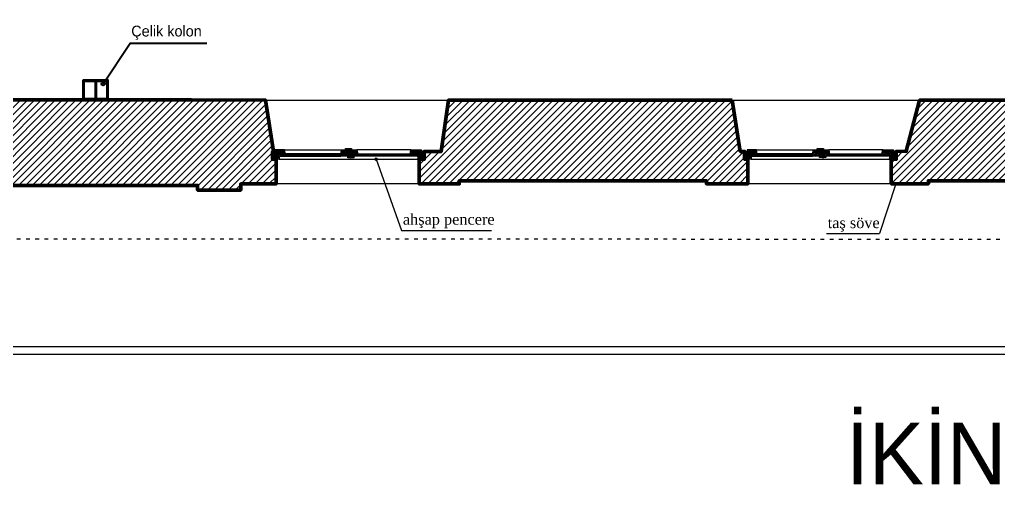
# Model space of a CAD drawing. Header units: millimetres. Extents: x 4980 to 19099, y 3891 to 5773.
# Drawn here: x 17556 to 18191, y 4034 to 4348 of the extents above; entities that cross this region are included whole.
import ezdxf

# ---------------------------------------------------------------- set-up
doc = ezdxf.new("R2010")
doc.units = ezdxf.units.MM
doc.linetypes.add('ACAD_ISO03W100', pattern=[30, 12, -18])
for name, color, linetype, lineweight in [('a 2', 132, 'Continuous', 20), ('a ahşap tarama', 46, 'Continuous', 0), ('a duvar', 84, 'Continuous', 50), ('a pencere 0', 252, 'Continuous', 0), ('a pencere cam', 121, 'Continuous', 0), ('a pencere doğrama', 41, 'Continuous', 20), ('G 000', 251, 'Continuous', 0), ('no3_duvar tarama', 253, 'Continuous', 9), ('PLAN YAZI', 4, 'Continuous', 9)]:
    doc.layers.add(name, color=color, linetype=linetype, lineweight=lineweight)
doc.layers.add('a yazı', color=30, linetype='Continuous')
doc.styles.get("Standard").update_dxf_attribs({"font": 'stylu.ttf', "height": 10})
pattern_1 = [(45, (80283.5875, 25655.133), (-2.24506403, 2.24506403), [])]
pattern_2 = [(0, (1251.4485, 12112.1285), (5, 5), [0.25, -4.75]), (90, (1253.4485, 12113.8785), (-5, 5), [0.5, -4.5]), (45, (1252.4485, 12113.3785), (6e-16, 5), [0.3535, -1.0605, 0.3535, -0.707, 2.475, -2.1215678]), (45, (1251.1985, 12111.8785), (6e-16, 5), [0.35355, -0.7071, 0.35355, -5.6568678]), (45, (1252.9485, 12112.3785), (6e-16, 5), [0.35355, -6.7175178]), (45, (1253.4485, 12112.1285), (6e-16, 5), [0.35355, -6.7175178]), (45, (1252.6985, 12112.6285), (6e-16, 5), [0.35355, -6.7175178]), (45, (1252.4485, 12112.8785), (6e-16, 5), [0.7071, -6.3639678]), (45, (1253.6985, 12116.6285), (6e-16, 5), [0.7071, -6.3639678]), (45, (1251.9485, 12113.1285), (6e-16, 5), [1.4142, -5.6568678]), (45, (1251.6985, 12113.3785), (6e-16, 5), [1.4142, -5.6568678]), (45, (1254.9485, 12114.8785), (6e-16, 5), [1.4142, -5.6568678]), (45, (1251.4485, 12113.8785), (6e-16, 5), [1.06066, -6.0104078]), (45, (1250.4485, 12114.6285), (6e-16, 5), [1.06066, -6.0104078]), (45, (1250.9485, 12114.1285), (6e-16, 5), [1.06066, -6.0104078]), (45, (1254.1985, 12115.6285), (6e-16, 5), [1.767767, -5.3033008]), (45, (1253.6985, 12115.8785), (6e-16, 5), [1.767767, -5.3033008]), (45, (1254.1985, 12114.6285), (6e-16, 5), [2.4748737, -4.5961941]), (26.565051, (1251.9485, 12112.6285), (5, 2e-09), [0.559017, -10.6213229]), (26.565051, (1252.9485, 12114.1285), (5, 2e-09), [0.559017, -10.6213229]), (26.565051, (1252.6985, 12113.6285), (5, 2e-09), [0.559017, -10.6213229]), (26.565051, (1251.6985, 12112.1285), (5, 2e-09), [1.118034, -10.0623059]), (26.565051, (1252.6985, 12114.3785), (5, 2e-09), [1.677051, -9.5032889]), (26.565051, (1252.1985, 12114.6285), (5, 2e-09), [2.236068, -8.9442719]), (26.565051, (1251.6985, 12114.8785), (5, 2e-09), [2.236068, -8.9442719]), (26.565051, (1250.9485, 12116.3785), (5, 2e-09), [2.236068, -8.9442719]), (26.565051, (1250.9485, 12115.8785), (5, 2e-09), [2.795085, -8.3852549]), (26.565051, (1251.1985, 12115.3785), (5, 2e-09), [2.795085, -8.3852549]), (63.434949, (1252.9485, 12113.3785), (3e-10, 5), [0.559017, -10.6213229]), (63.434949, (1252.1985, 12112.8785), (3e-10, 5), [0.559017, -10.6213229]), (63.434949, (1251.4485, 12112.1285), (3e-10, 5), [1.118034, -10.0623059]), (63.434949, (1252.9485, 12112.8785), (3e-10, 5), [1.118034, -10.0623059]), (63.434949, (1250.9485, 12111.8785), (3e-10, 5), [1.677051, -9.5032889]), (63.434949, (1250.4485, 12111.8785), (3e-10, 5), [2.236068, -8.9442719]), (63.434949, (1254.9485, 12112.1285), (3e-10, 5), [2.236068, -8.9442719]), (63.434949, (1253.1985, 12112.6285), (3e-10, 5), [2.236068, -8.9442719]), (63.434949, (1254.1985, 12112.1285), (3e-10, 5), [2.795085, -8.3852549]), (63.434949, (1253.6985, 12112.3785), (3e-10, 5), [2.795085, -8.3852549])]
pattern_3 = [(0, (4681.4753, 11957.6057), (5, 5), [0.25, -4.75]), (90, (4683.4753, 11959.3557), (-5, 5), [0.5, -4.5]), (45, (4682.4753, 11958.8557), (6e-16, 5), [0.3535, -1.0605, 0.3535, -0.707, 2.475, -2.1215678]), (45, (4681.2253, 11957.3557), (6e-16, 5), [0.35355, -0.7071, 0.35355, -5.6568678]), (45, (4682.9753, 11957.8557), (6e-16, 5), [0.35355, -6.7175178]), (45, (4683.4753, 11957.6057), (6e-16, 5), [0.35355, -6.7175178]), (45, (4682.7253, 11958.1057), (6e-16, 5), [0.35355, -6.7175178]), (45, (4682.4753, 11958.3557), (6e-16, 5), [0.7071, -6.3639678]), (45, (4683.7253, 11962.1057), (6e-16, 5), [0.7071, -6.3639678]), (45, (4681.9753, 11958.6057), (6e-16, 5), [1.4142, -5.6568678]), (45, (4681.7253, 11958.8557), (6e-16, 5), [1.4142, -5.6568678]), (45, (4684.9753, 11960.3557), (6e-16, 5), [1.4142, -5.6568678]), (45, (4681.4753, 11959.3557), (6e-16, 5), [1.06066, -6.0104078]), (45, (4680.4753, 11960.1057), (6e-16, 5), [1.06066, -6.0104078]), (45, (4680.9753, 11959.6057), (6e-16, 5), [1.06066, -6.0104078]), (45, (4684.2253, 11961.1057), (6e-16, 5), [1.767767, -5.3033008]), (45, (4683.7253, 11961.3557), (6e-16, 5), [1.767767, -5.3033008]), (45, (4684.2253, 11960.1057), (6e-16, 5), [2.4748737, -4.596194]), (26.565051, (4681.9753, 11958.1057), (5, 2e-09), [0.559017, -10.6213229]), (26.565051, (4682.9753, 11959.6057), (5, 2e-09), [0.559017, -10.6213229]), (26.565051, (4682.7253, 11959.1057), (5, 2e-09), [0.559017, -10.6213229]), (26.565051, (4681.7253, 11957.6057), (5, 2e-09), [1.118034, -10.0623059]), (26.565051, (4682.7253, 11959.8557), (5, 2e-09), [1.677051, -9.5032889]), (26.565051, (4682.2253, 11960.1057), (5, 2e-09), [2.236068, -8.9442719]), (26.565051, (4681.7253, 11960.3557), (5, 2e-09), [2.236068, -8.9442719]), (26.565051, (4680.9753, 11961.8557), (5, 2e-09), [2.236068, -8.9442719]), (26.565051, (4680.9753, 11961.3557), (5, 2e-09), [2.795085, -8.3852549]), (26.565051, (4681.2253, 11960.8557), (5, 2e-09), [2.795085, -8.3852549]), (63.434949, (4682.9753, 11958.8557), (3e-10, 5), [0.559017, -10.6213229]), (63.434949, (4682.2253, 11958.3557), (3e-10, 5), [0.559017, -10.6213229]), (63.434949, (4681.4753, 11957.6057), (3e-10, 5), [1.118034, -10.0623059]), (63.434949, (4682.9753, 11958.3557), (3e-10, 5), [1.118034, -10.0623059]), (63.434949, (4680.9753, 11957.3557), (3e-10, 5), [1.677051, -9.5032889]), (63.434949, (4680.4753, 11957.3557), (3e-10, 5), [2.236068, -8.9442719]), (63.434949, (4684.9753, 11957.6057), (3e-10, 5), [2.236068, -8.9442719]), (63.434949, (4683.2253, 11958.1057), (3e-10, 5), [2.236068, -8.9442719]), (63.434949, (4684.2253, 11957.6057), (3e-10, 5), [2.795085, -8.3852549]), (63.434949, (4683.7253, 11957.8557), (3e-10, 5), [2.795085, -8.3852549])]
pattern_4 = [(0, (944.9397, 12112.1104), (5, 5), [0.25, -4.75]), (90, (946.9397, 12113.8604), (-5, 5), [0.5, -4.5]), (45, (945.9397, 12113.3604), (6e-16, 5), [0.3535, -1.0605, 0.3535, -0.707, 2.475, -2.1215678]), (45, (944.6897, 12111.8604), (6e-16, 5), [0.35355, -0.7071, 0.35355, -5.6568678]), (45, (946.4397, 12112.3604), (6e-16, 5), [0.35355, -6.7175178]), (45, (946.9397, 12112.1104), (6e-16, 5), [0.35355, -6.7175178]), (45, (946.1897, 12112.6104), (6e-16, 5), [0.35355, -6.7175178]), (45, (945.9397, 12112.8604), (6e-16, 5), [0.7071, -6.3639678]), (45, (947.1897, 12116.6104), (6e-16, 5), [0.7071, -6.3639678]), (45, (945.4397, 12113.1104), (6e-16, 5), [1.4142, -5.6568678]), (45, (945.1897, 12113.3604), (6e-16, 5), [1.4142, -5.6568678]), (45, (948.4397, 12114.8604), (6e-16, 5), [1.4142, -5.6568678]), (45, (944.9397, 12113.8604), (6e-16, 5), [1.06066, -6.0104078]), (45, (943.9397, 12114.6104), (6e-16, 5), [1.06066, -6.0104078]), (45, (944.4397, 12114.1104), (6e-16, 5), [1.06066, -6.0104078]), (45, (947.6897, 12115.6104), (6e-16, 5), [1.767767, -5.3033008]), (45, (947.1897, 12115.8604), (6e-16, 5), [1.767767, -5.3033008]), (45, (947.6897, 12114.6104), (6e-16, 5), [2.4748737, -4.5961941]), (26.565051, (945.4397, 12112.6104), (5, 2e-09), [0.559017, -10.6213229]), (26.565051, (946.4397, 12114.1104), (5, 2e-09), [0.559017, -10.6213229]), (26.565051, (946.1897, 12113.6104), (5, 2e-09), [0.559017, -10.6213229]), (26.565051, (945.1897, 12112.1104), (5, 2e-09), [1.118034, -10.0623059]), (26.565051, (946.1897, 12114.3604), (5, 2e-09), [1.677051, -9.5032889]), (26.565051, (945.6897, 12114.6104), (5, 2e-09), [2.236068, -8.9442719]), (26.565051, (945.1897, 12114.8604), (5, 2e-09), [2.236068, -8.9442719]), (26.565051, (944.4397, 12116.3604), (5, 2e-09), [2.236068, -8.9442719]), (26.565051, (944.4397, 12115.8604), (5, 2e-09), [2.795085, -8.3852549]), (26.565051, (944.6897, 12115.3604), (5, 2e-09), [2.795085, -8.3852549]), (63.434949, (946.4397, 12113.3604), (3e-10, 5), [0.559017, -10.6213229]), (63.434949, (945.6897, 12112.8604), (3e-10, 5), [0.559017, -10.6213229]), (63.434949, (944.9397, 12112.1104), (3e-10, 5), [1.118034, -10.0623059]), (63.434949, (946.4397, 12112.8604), (3e-10, 5), [1.118034, -10.0623059]), (63.434949, (944.4397, 12111.8604), (3e-10, 5), [1.677051, -9.5032889]), (63.434949, (943.9397, 12111.8604), (3e-10, 5), [2.236068, -8.9442719]), (63.434949, (948.4397, 12112.1104), (3e-10, 5), [2.236068, -8.9442719]), (63.434949, (946.6897, 12112.6104), (3e-10, 5), [2.236068, -8.9442719]), (63.434949, (947.6897, 12112.1104), (3e-10, 5), [2.795085, -8.3852549]), (63.434949, (947.1897, 12112.3604), (3e-10, 5), [2.795085, -8.3852549])]
pattern_5 = [(0, (4374.9665, 11957.5876), (5, 5), [0.25, -4.75]), (90, (4376.9665, 11959.3376), (-5, 5), [0.5, -4.5]), (45, (4375.9665, 11958.8376), (6e-16, 5), [0.3535, -1.0605, 0.3535, -0.707, 2.475, -2.1215678]), (45, (4374.7165, 11957.3376), (6e-16, 5), [0.35355, -0.7071, 0.35355, -5.6568678]), (45, (4376.4665, 11957.8376), (6e-16, 5), [0.35355, -6.7175178]), (45, (4376.9665, 11957.5876), (6e-16, 5), [0.35355, -6.7175178]), (45, (4376.2165, 11958.0876), (6e-16, 5), [0.35355, -6.7175178]), (45, (4375.9665, 11958.3376), (6e-16, 5), [0.7071, -6.3639678]), (45, (4377.2165, 11962.0876), (6e-16, 5), [0.7071, -6.3639678]), (45, (4375.4665, 11958.5876), (6e-16, 5), [1.4142, -5.6568678]), (45, (4375.2165, 11958.8376), (6e-16, 5), [1.4142, -5.6568678]), (45, (4378.4665, 11960.3376), (6e-16, 5), [1.4142, -5.6568678]), (45, (4374.9665, 11959.3376), (6e-16, 5), [1.06066, -6.0104078]), (45, (4373.9665, 11960.0876), (6e-16, 5), [1.06066, -6.0104078]), (45, (4374.4665, 11959.5876), (6e-16, 5), [1.06066, -6.0104078]), (45, (4377.7165, 11961.0876), (6e-16, 5), [1.767767, -5.3033008]), (45, (4377.2165, 11961.3376), (6e-16, 5), [1.767767, -5.3033008]), (45, (4377.7165, 11960.0876), (6e-16, 5), [2.4748737, -4.596194]), (26.565051, (4375.4665, 11958.0876), (5, 2e-09), [0.559017, -10.6213229]), (26.565051, (4376.4665, 11959.5876), (5, 2e-09), [0.559017, -10.6213229]), (26.565051, (4376.2165, 11959.0876), (5, 2e-09), [0.559017, -10.6213229]), (26.565051, (4375.2165, 11957.5876), (5, 2e-09), [1.118034, -10.0623059]), (26.565051, (4376.2165, 11959.8376), (5, 2e-09), [1.677051, -9.5032889]), (26.565051, (4375.7165, 11960.0876), (5, 2e-09), [2.236068, -8.9442719]), (26.565051, (4375.2165, 11960.3376), (5, 2e-09), [2.236068, -8.9442719]), (26.565051, (4374.4665, 11961.8376), (5, 2e-09), [2.236068, -8.9442719]), (26.565051, (4374.4665, 11961.3376), (5, 2e-09), [2.795085, -8.3852549]), (26.565051, (4374.7165, 11960.8376), (5, 2e-09), [2.795085, -8.3852549]), (63.434949, (4376.4665, 11958.8376), (3e-10, 5), [0.559017, -10.6213229]), (63.434949, (4375.7165, 11958.3376), (3e-10, 5), [0.559017, -10.6213229]), (63.434949, (4374.9665, 11957.5876), (3e-10, 5), [1.118034, -10.0623059]), (63.434949, (4376.4665, 11958.3376), (3e-10, 5), [1.118034, -10.0623059]), (63.434949, (4374.4665, 11957.3376), (3e-10, 5), [1.677051, -9.5032889]), (63.434949, (4373.9665, 11957.3376), (3e-10, 5), [2.236068, -8.9442719]), (63.434949, (4378.4665, 11957.5876), (3e-10, 5), [2.236068, -8.9442719]), (63.434949, (4376.7165, 11958.0876), (3e-10, 5), [2.236068, -8.9442719]), (63.434949, (4377.7165, 11957.5876), (3e-10, 5), [2.795085, -8.3852549]), (63.434949, (4377.2165, 11957.8376), (3e-10, 5), [2.795085, -8.3852549])]

# ---------------------------------------------------------------- blocks, each defined once
blk = doc.blocks.new('4535353')
at = {"color": 5}
for p, q in [((9628.58, 2179.4), (9628.58, 2167.8)), ((9629.28, 2179.4), (9629.28, 2167.8))]:
    blk.add_line(p, q, dxfattribs=at)
blk.add_lwpolyline([(9620.93, 2180.1), (9636.93, 2180.1), (9636.93, 2167.1), (9620.93, 2167.1), (9620.93, 2180.1)], close=True, dxfattribs=at)
for points in [[(9628.58, 2167.8), (9621.63, 2167.8), (9621.63, 2179.4), (9628.58, 2179.4)], [(9629.28, 2179.4), (9636.23, 2179.4), (9636.23, 2167.8), (9629.28, 2167.8)]]:
    blk.add_lwpolyline(points, dxfattribs=at)

msp = doc.modelspace()

# ---------------------------------------------------------------- hatches: boundary and pattern name
at = {"layer": 'a ahşap tarama', "lineweight": 5}
h = msp.add_hatch(dxfattribs=at)
h.set_pattern_fill('WOODFACE', color=256, scale=5, style=0, pattern_type=2)
h.set_pattern_definition(pattern_4)
h.paths.add_polyline_path([(17720.06, 4262.21), (17723.31, 4262.21), (17723.31, 4259.22), (17724.31, 4259.22), (17724.31, 4257.21), (17722.31, 4257.21), (17720.06, 4257.21)])
h = msp.add_hatch(dxfattribs=at)
h.set_pattern_fill('WOODFACE', color=256, scale=5, style=0, pattern_type=2)
h.set_pattern_definition(pattern_5)
h.paths.add_polyline_path([(17728.31, 4259.21), (17728.31, 4260.71), (17727.81, 4263.21), (17721.81, 4263.21), (17721.81, 4262.21), (17723.31, 4262.21), (17723.31, 4259.22), (17724.31, 4259.22)])
h = msp.add_hatch(dxfattribs=at)
h.set_pattern_fill('WOODFACE', color=256, scale=5, style=0, pattern_type=2)
h.set_pattern_definition(pattern_5)
h.paths.add_polyline_path([(17764.31, 4259.21), (17764.31, 4260.71), (17764.81, 4263.21), (17767.31, 4263.21), (17767.31, 4264.21), (17771.31, 4264.21), (17771.31, 4263.21), (17769.81, 4263.21), (17769.81, 4259.63), (17769.81, 4259.21), (17764.52, 4259.21)])
h = msp.add_hatch(dxfattribs=at)
h.set_pattern_fill('WOODFACE', color=256, scale=5, style=0, pattern_type=2)
h.set_pattern_definition(pattern_5)
h.paths.add_polyline_path([(17774.81, 4263.21), (17775.31, 4260.71), (17775.31, 4259.21), (17772.81, 4259.21), (17772.81, 4258.21), (17768.81, 4258.21), (17768.81, 4259.21), (17769.81, 4259.21), (17769.81, 4262.79), (17769.81, 4263.21)])
h = msp.add_hatch(dxfattribs=at)
h.set_pattern_fill('WOODFACE', color=256, scale=5, style=0, pattern_type=2)
h.set_pattern_definition(pattern_5)
h.paths.add_polyline_path([(17809.31, 4259.23), (17809.31, 4260.71), (17809.81, 4263.21), (17816.81, 4263.21), (17816.81, 4262.22), (17815.31, 4262.22), (17815.31, 4259.23), (17814.31, 4259.23)])
h = msp.add_hatch(dxfattribs=at)
h.set_pattern_fill('WOODFACE', color=256, scale=5, style=0, pattern_type=2)
h.set_pattern_definition(pattern_4)
h.paths.add_polyline_path([(17818.56, 4262.22), (17815.31, 4262.22), (17815.31, 4259.23), (17814.31, 4259.23), (17814.31, 4257.22), (17816.31, 4257.22), (17818.56, 4257.22)])
h = msp.add_hatch(dxfattribs=at)
h.set_pattern_fill('WOODFACE', color=256, scale=5, style=0, pattern_type=2)
h.set_pattern_definition(pattern_2)
h.paths.add_polyline_path([(18026.57, 4262.23), (18029.82, 4262.23), (18029.82, 4259.24), (18030.82, 4259.24), (18030.82, 4257.23), (18028.82, 4257.23), (18026.57, 4257.23)])
h = msp.add_hatch(dxfattribs=at)
h.set_pattern_fill('WOODFACE', color=256, scale=5, style=0, pattern_type=2)
h.set_pattern_definition(pattern_3)
h.paths.add_polyline_path([(18034.82, 4259.23), (18034.82, 4260.73), (18034.32, 4263.23), (18028.32, 4263.23), (18028.32, 4262.23), (18029.82, 4262.23), (18029.82, 4259.24), (18030.82, 4259.24)])
h = msp.add_hatch(dxfattribs=at)
h.set_pattern_fill('WOODFACE', color=256, scale=5, style=0, pattern_type=2)
h.set_pattern_definition(pattern_3)
h.paths.add_polyline_path([(18070.82, 4259.23), (18070.82, 4260.73), (18071.32, 4263.23), (18073.82, 4263.23), (18073.82, 4264.23), (18077.82, 4264.23), (18077.82, 4263.23), (18076.32, 4263.23), (18076.32, 4259.65), (18076.32, 4259.23), (18071.03, 4259.23)])
h = msp.add_hatch(dxfattribs=at)
h.set_pattern_fill('WOODFACE', color=256, scale=5, style=0, pattern_type=2)
h.set_pattern_definition(pattern_3)
h.paths.add_polyline_path([(18081.32, 4263.23), (18081.82, 4260.73), (18081.82, 4259.23), (18079.32, 4259.23), (18079.32, 4258.23), (18075.32, 4258.23), (18075.32, 4259.23), (18076.32, 4259.23), (18076.32, 4262.81), (18076.32, 4263.23)])
h = msp.add_hatch(dxfattribs=at)
h.set_pattern_fill('WOODFACE', color=256, scale=5, style=0, pattern_type=2)
h.set_pattern_definition(pattern_3)
h.paths.add_polyline_path([(18115.82, 4259.24), (18115.82, 4260.73), (18116.32, 4263.23), (18123.32, 4263.23), (18123.32, 4262.24), (18121.82, 4262.24), (18121.82, 4259.24), (18120.82, 4259.24)])
h = msp.add_hatch(dxfattribs=at)
h.set_pattern_fill('WOODFACE', color=256, scale=5, style=0, pattern_type=2)
h.set_pattern_definition(pattern_2)
h.paths.add_polyline_path([(18125.07, 4262.24), (18121.82, 4262.24), (18121.82, 4259.24), (18120.82, 4259.24), (18120.82, 4257.24), (18122.82, 4257.24), (18125.07, 4257.24)])
at = {"layer": 'a pencere cam', "lineweight": 5}
for points in [[(17728.31, 4260.21), (17764.31, 4260.21), (17764.31, 4259.71), (17728.31, 4259.71)], [(17775.31, 4260.21), (17809.31, 4260.21), (17809.31, 4259.71), (17775.31, 4259.71)], [(18034.82, 4260.23), (18070.82, 4260.23), (18070.82, 4259.73), (18034.82, 4259.73)], [(18081.82, 4260.23), (18115.82, 4260.23), (18115.82, 4259.73), (18081.82, 4259.73)]]:
    msp.add_hatch(color=256, dxfattribs=at).paths.add_polyline_path(points)
at = {"layer": 'no3_duvar tarama'}
h = msp.add_hatch(dxfattribs=at)
h.set_pattern_fill('ANSI31', color=256, style=0)
h.set_pattern_definition(pattern_1)
h.paths.add_polyline_path([(17667.42, 4295.63), (17715.42, 4295.62), (17720.66, 4262.27), (17720.66, 4262.21), (17720.06, 4262.21), (17720.06, 4257.21), (17722.31, 4257.21), (17722.31, 4241.22), (17699.32, 4241.22), (17699.32, 4237.22), (17671.32, 4237.22), (17671.32, 4240.21), (17538.32, 4240.2), (17538.32, 4237.2), (17514.32, 4237.2), (17514.31, 4253.19), (17516.57, 4253.19), (17516.57, 4258.19), (17524.96, 4258.04), (17531.95, 4295.66), (17545.36, 4295.66), (17577.52, 4295.65), (17651.35, 4295.63)])
h = msp.add_hatch(dxfattribs=at)
h.set_pattern_fill('ANSI31', color=256, style=0)
h.set_pattern_definition(pattern_1)
h.paths.add_polyline_path([(18018.47, 4295.55), (18023.81, 4262.24), (18026.57, 4262.23), (18026.57, 4257.23), (18028.82, 4257.23), (18028.82, 4241.24), (18001.82, 4241.24), (18001.82, 4243.24), (17841.32, 4243.23), (17841.32, 4241.23), (17815.32, 4241.23), (17815.32, 4257.22), (17818.56, 4257.22), (17818.57, 4262.22), (17829.5, 4262.18), (17834.33, 4295.59), (17972.45, 4295.56), (18005.61, 4295.55)])
h = msp.add_hatch(dxfattribs=at)
h.set_pattern_fill('ANSI31', color=256, style=0)
h.set_pattern_definition(pattern_1)
h.paths.add_polyline_path([(18304.72, 4243.27), (18304.72, 4241.27), (18328.72, 4241.27), (18328.71, 4257.27), (18326.46, 4257.27), (18326.46, 4262.27), (18324.35, 4262.27), (18322.08, 4295.47), (18261.9, 4295.49), (18232.02, 4295.49), (18140.29, 4295.52), (18131.64, 4262.43), (18125.07, 4262.24), (18125.07, 4257.24), (18121.82, 4257.24), (18121.82, 4241.24), (18146.05, 4241.24), (18146.05, 4243.26)])
at = {"layer": 'PLAN YAZI'}
h = msp.add_hatch(color=256, dxfattribs=at)
h.dxf.hatch_style = 1
edge = h.paths.add_edge_path()
edge.add_ellipse((17787.29, 4257.22), major_axis=(-0.021, 0.888), ratio=0.6911, start_angle=0, end_angle=360)
h = msp.add_hatch(color=256, dxfattribs=at)
h.dxf.hatch_style = 1
edge = h.paths.add_edge_path()
edge.add_ellipse((18124.92, 4241.24), major_axis=(-0.021, 0.888), ratio=0.6911, start_angle=0, end_angle=360)

# ---------------------------------------------------------------- linework, layer by layer
at = {"layer": 'a 2'}
for p, q in [((17715.42, 4295.62), (17834.33, 4295.59)), ((18018.47, 4295.55), (18140.29, 4295.52))]:
    msp.add_line(p, q, dxfattribs=at)
at = {"layer": 'a 2', "linetype": 'ACAD_ISO03W100', "ltscale": 0.2}
msp.add_lwpolyline([(16442.52, 5214.64), (15599.16, 5419.87), (15436.88, 5232.74), (15837.92, 4205.95), (18662.33, 4205.29), (18651.95, 4664.63)], dxfattribs=at)
at = {"layer": 'a 2'}
for points in [[(17815.32, 4241.23), (17722.32, 4241.23)], [(18121.82, 4241.24), (18028.82, 4241.24)]]:
    msp.add_lwpolyline(points, dxfattribs=at)
at = {"layer": 'a duvar'}
for points in [[(17667.42, 4295.63), (17715.42, 4295.62), (17720.66, 4262.27), (17720.66, 4262.21), (17720.06, 4262.21), (17720.06, 4257.21), (17722.31, 4257.21), (17722.31, 4241.22), (17699.32, 4241.22), (17699.32, 4237.22), (17671.32, 4237.22), (17671.32, 4240.21), (17538.32, 4240.2), (17538.32, 4237.2), (17514.32, 4237.2), (17514.31, 4253.19), (17516.57, 4253.19), (17516.57, 4258.19), (17524.96, 4258.04), (17531.95, 4295.66), (17545.36, 4295.66), (17577.52, 4295.65), (17651.35, 4295.63), (17667.42, 4295.63)], [(18018.47, 4295.55), (18023.81, 4262.24), (18026.57, 4262.23), (18026.57, 4257.23), (18028.82, 4257.23), (18028.82, 4241.24), (18001.82, 4241.24), (18001.82, 4243.24), (17841.32, 4243.23), (17841.32, 4241.23), (17815.32, 4241.23), (17815.32, 4257.22), (17818.56, 4257.22), (17818.57, 4262.22), (17829.5, 4262.18), (17834.33, 4295.59), (17972.45, 4295.56), (18005.61, 4295.55), (18018.47, 4295.55)], [(18304.72, 4243.27), (18304.72, 4241.27), (18328.72, 4241.27), (18328.71, 4257.27), (18326.46, 4257.27), (18326.46, 4262.27), (18324.35, 4262.27), (18322.08, 4295.47), (18261.9, 4295.49), (18232.02, 4295.49), (18140.29, 4295.52), (18131.64, 4262.43), (18125.07, 4262.24), (18125.07, 4257.24), (18121.82, 4257.24), (18121.82, 4241.24), (18146.05, 4241.24), (18146.05, 4243.26), (18304.72, 4243.27)]]:
    msp.add_lwpolyline(points, dxfattribs=at)
at = {"layer": 'a pencere 0'}
for points in [[(17727.81, 4263.21), (17764.81, 4263.21)], [(17764.31, 4260.71), (17728.31, 4260.71)], [(17809.81, 4263.21), (17774.81, 4263.21)], [(17775.31, 4260.71), (17809.31, 4260.71)], [(18034.32, 4263.23), (18071.32, 4263.23)], [(18070.82, 4260.73), (18034.82, 4260.73)], [(18116.32, 4263.23), (18081.32, 4263.23)], [(18081.82, 4260.73), (18115.82, 4260.73)], [(17724.31, 4257.21), (17814.31, 4257.22)], [(17728.31, 4259.21), (17764.31, 4259.21)], [(17809.31, 4259.21), (17775.31, 4259.21)], [(18030.82, 4257.23), (18120.82, 4257.24)], [(18034.82, 4259.23), (18070.82, 4259.23)], [(18115.82, 4259.23), (18081.82, 4259.23)]]:
    msp.add_lwpolyline(points, dxfattribs=at)
at = {"layer": 'a pencere cam', "lineweight": 5}
for p, q in [((17723.31, 4262.21), (17723.31, 4259.22)), ((18029.82, 4262.23), (18029.82, 4259.24)), ((17728.31, 4259.71), (17764.31, 4259.71)), ((17809.31, 4259.71), (17775.31, 4259.71)), ((18034.82, 4259.73), (18070.82, 4259.73)), ((18115.82, 4259.73), (18081.82, 4259.73))]:
    msp.add_line(p, q, dxfattribs=at)
for points in [[(17728.31, 4260.21), (17764.31, 4260.21), (17764.31, 4259.71), (17728.31, 4259.71)], [(17775.31, 4260.21), (17809.31, 4260.21), (17809.31, 4259.71), (17775.31, 4259.71)], [(18034.82, 4260.23), (18070.82, 4260.23), (18070.82, 4259.73), (18034.82, 4259.73)], [(18081.82, 4260.23), (18115.82, 4260.23), (18115.82, 4259.73), (18081.82, 4259.73)]]:
    msp.add_lwpolyline(points, close=True, dxfattribs=at)
for points in [[(17764.31, 4260.21), (17728.31, 4260.21)], [(17775.31, 4260.21), (17809.31, 4260.21)], [(18070.82, 4260.23), (18034.82, 4260.23)], [(18081.82, 4260.23), (18115.82, 4260.23)]]:
    msp.add_lwpolyline(points, dxfattribs=at)
at = {"layer": 'a pencere doğrama'}
for points in [[(17720.06, 4262.21), (17723.31, 4262.21), (17723.31, 4259.22), (17724.31, 4259.22), (17724.31, 4257.21), (17722.31, 4257.21), (17720.06, 4257.21), (17720.06, 4262.21)], [(17728.31, 4259.21), (17728.31, 4260.71), (17727.81, 4263.21), (17721.81, 4263.21), (17721.81, 4262.21), (17723.31, 4262.21), (17723.31, 4259.22), (17724.31, 4259.22), (17728.31, 4259.21)], [(17764.31, 4259.21), (17764.31, 4260.71), (17764.81, 4263.21), (17767.31, 4263.21), (17767.31, 4264.21), (17771.31, 4264.21), (17771.31, 4263.21), (17769.81, 4263.21), (17769.81, 4259.63), (17769.81, 4259.21), (17764.52, 4259.21), (17764.31, 4259.21)], [(17774.81, 4263.21), (17775.31, 4260.71), (17775.31, 4259.21), (17772.81, 4259.21), (17772.81, 4258.21), (17768.81, 4258.21), (17768.81, 4259.21), (17769.81, 4259.21), (17769.81, 4262.79), (17769.81, 4263.21), (17774.81, 4263.21), (17774.81, 4263.21)], [(17809.31, 4259.23), (17809.31, 4260.71), (17809.81, 4263.21), (17816.81, 4263.21), (17816.81, 4262.22), (17815.31, 4262.22), (17815.31, 4259.23), (17814.31, 4259.23), (17809.31, 4259.23)], [(17818.56, 4262.22), (17815.31, 4262.22), (17815.31, 4259.23), (17814.31, 4259.23), (17814.31, 4257.22), (17816.31, 4257.22), (17818.56, 4257.22), (17818.56, 4262.22)], [(18026.57, 4262.23), (18029.82, 4262.23), (18029.82, 4259.24), (18030.82, 4259.24), (18030.82, 4257.23), (18028.82, 4257.23), (18026.57, 4257.23), (18026.57, 4262.23)], [(18034.82, 4259.23), (18034.82, 4260.73), (18034.32, 4263.23), (18028.32, 4263.23), (18028.32, 4262.23), (18029.82, 4262.23), (18029.82, 4259.24), (18030.82, 4259.24), (18034.82, 4259.23)], [(18070.82, 4259.23), (18070.82, 4260.73), (18071.32, 4263.23), (18073.82, 4263.23), (18073.82, 4264.23), (18077.82, 4264.23), (18077.82, 4263.23), (18076.32, 4263.23), (18076.32, 4259.65), (18076.32, 4259.23), (18071.03, 4259.23), (18070.82, 4259.23)], [(18081.32, 4263.23), (18081.82, 4260.73), (18081.82, 4259.23), (18079.32, 4259.23), (18079.32, 4258.23), (18075.32, 4258.23), (18075.32, 4259.23), (18076.32, 4259.23), (18076.32, 4262.81), (18076.32, 4263.23), (18081.32, 4263.23), (18081.32, 4263.23)], [(18115.82, 4259.24), (18115.82, 4260.73), (18116.32, 4263.23), (18123.32, 4263.23), (18123.32, 4262.24), (18121.82, 4262.24), (18121.82, 4259.24), (18120.82, 4259.24), (18115.82, 4259.24)], [(18125.07, 4262.24), (18121.82, 4262.24), (18121.82, 4259.24), (18120.82, 4259.24), (18120.82, 4257.24), (18122.82, 4257.24), (18125.07, 4257.24), (18125.07, 4262.24)]]:
    msp.add_lwpolyline(points, dxfattribs=at)
at = {"layer": 'a yazı'}
msp.add_lwpolyline([(17610.04, 4306.22), (17627.55, 4332.48), (17677.29, 4332.48)], dxfattribs=at)
msp.add_circle((17610.04, 4306.22), 1.19, dxfattribs=at)
at = {"layer": 'G 000'}
for p, q in [((15791.22, 4135.75), (18620.81, 4135.75)), ((15787.8, 4130.75), (18625.32, 4130.75))]:
    msp.add_line(p, q, dxfattribs=at)
at = {"layer": 'PLAN YAZI'}
for p, q in [((17787.29, 4257.22), (17803.7, 4210.87)), ((18124.92, 4241.24), (18114.18, 4209.07)), ((17803.7, 4210.87), (17862.29, 4210.87)), ((18079.77, 4209.07), (18114.18, 4209.07))]:
    msp.add_line(p, q, dxfattribs=at)
for centre in [(17787.29, 4257.22), (18124.92, 4241.24)]:
    msp.add_ellipse(centre, major_axis=(0, 0.888), ratio=0.6911, start_param=4.712389, end_param=10.995574, dxfattribs=at)

# ---------------------------------------------------------------- block references
at = {"rotation": 359.9863374202046}
msp.add_blockref('4535353', (7975.6, 2130.84), dxfattribs=at)

# ---------------------------------------------------------------- texts
at = {"layer": 'a yazı', "insert": (17628.23, 4343.83), "char_height": 13, "width": 111.9385, "attachment_point": 1}
msp.add_mtext('{\\H0.53846x;Çelik kolon}', dxfattribs=at)
at = {"layer": 'PLAN YAZI', "attachment_point": 1}
for s, insert, char_height, width in [('{\\fTimes New Roman|b0|i0|c162|p18;ahşap pencere}', (17804.65, 4221.75), 7, 63.3955), ('{\\fTimes New Roman|b0|i0|c162|p18;taş söve }', (18080.59, 4219.5), 7, 63.3955), ('İKİNCİ  KAT PLANI ÖLÇEK: 1/50', (18092.56, 4086.23), 40, 836.1581)]:
    msp.add_mtext(s, dxfattribs=dict(at, insert=insert, char_height=char_height, width=width))

doc.saveas('drawing.dxf')
